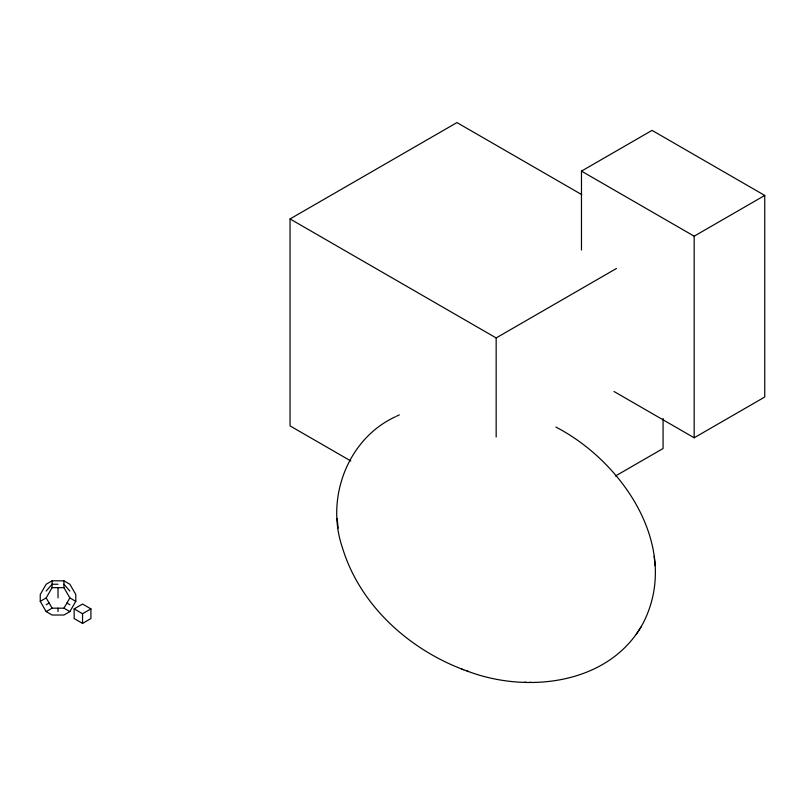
<?xml version="1.0" encoding="UTF-8"?>
<svg xmlns="http://www.w3.org/2000/svg" width="805" height="805" viewBox="0 0 805 805"><rect width="100%" height="100%" fill="white"/><g stroke="black" fill="none" stroke-linecap="round" stroke-linejoin="round"><path stroke-width="1.21" d="M466.82 670.907C526.903 694.091 610.2 684.612 643.316 622.808C681.453 547.652 622.778 461.597 555.893 427.083M40.25 601.345L46.177 597.924L52.094 587.66L52.094 580.828L63.937 580.828L69.864 584.239L75.791 594.503L75.791 601.345L69.864 611.599L63.937 615.02L52.094 615.02L46.177 611.599L40.25 601.345L40.25 594.503L46.177 584.239L52.094 580.828M46.177 611.599L52.094 608.178L63.937 608.178L69.864 597.924L63.937 587.66L63.937 580.828M636.222 634.421L641.082 626.964M46.177 591.081L52.094 584.239L58.02 584.239M350.799 460.963L290.052 425.895L290.052 218.94L456.958 122.581L581.703 194.599M581.472 250.003L581.472 171.123L652.05 130.38L764.75 195.444L764.75 397.026L694.172 437.779L613.984 391.482M290.052 218.94L496.162 337.939L616.459 268.478M46.177 604.756L49.135 603.046M581.472 171.123L694.172 236.187L764.75 195.444M74.161 608.892L82.533 604.052L90.915 608.892L90.915 618.562L82.533 623.402L74.161 618.562L74.161 608.892L82.533 613.732L90.915 608.892M615.382 476.057L663.068 448.526L663.068 418.429M395.416 416.759C347.549 438.856 325.512 498.225 342.286 547.279C360.077 606.467 411.224 651.537 468.54 671.531M396.392 416.286L399.33 414.887M52.094 587.66L63.937 587.66M524.548 682.278L526.319 682.328M529.358 682.368L531.431 682.419M461.657 669.025L463.69 669.76M69.864 597.924L75.791 601.345M66.906 603.046L69.864 604.756M63.937 608.178L69.864 611.599M63.937 584.239L69.864 591.081M46.177 597.924L52.094 608.178M654.193 556.285L654.656 560.823M654.676 561.145L655.139 565.704M337.184 518.712L337.647 523.26M337.677 523.592L338.14 528.13M694.172 236.187L694.172 437.779M496.162 337.939L496.162 437.024M82.533 613.732L82.533 623.402M58.02 587.66L58.02 597.924M58.02 608.178L58.02 611.599"/></g></svg>
